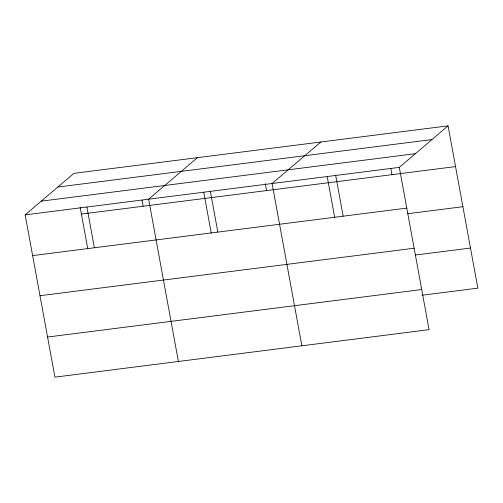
<?xml version="1.0" encoding="UTF-8"?>
<svg xmlns="http://www.w3.org/2000/svg" width="503" height="503" viewBox="0 0 503 503"><rect width="100%" height="100%" fill="white"/><g stroke="black" fill="none" stroke-linecap="round" stroke-linejoin="round"><path stroke-width="0.75" d="M448.066 125.857L399.294 167.38L429.078 329.66L54.934 377.143L25.15 214.863L73.922 173.34L448.066 125.857L477.85 288.137L422.004 295.23M197.39 157.672L148.618 199.194L178.402 361.475M320.857 142.003L272.085 183.526L301.869 345.806M57.826 187.041L431.97 139.564M41.246 201.156L415.39 153.679M25.15 214.863L399.294 167.38M81.398 214.077L455.542 166.6M32.626 255.599L406.776 208.123M407.832 213.693L462.905 206.708M39.989 295.707L414.132 248.231M415.415 255.021L470.487 248.029M47.571 337.029L421.721 289.552M390.812 168.518L391.938 174.667M335.69 175.453L343.165 216.189M327.202 176.591L334.702 217.447M265.326 183.658L266.596 190.574M210.355 191.36L217.83 232.097M203.734 192.259L211.235 233.115M142.003 200.093L143.129 206.243M86.887 207.029L94.363 247.765M80.128 207.161L87.767 248.784"/></g></svg>
